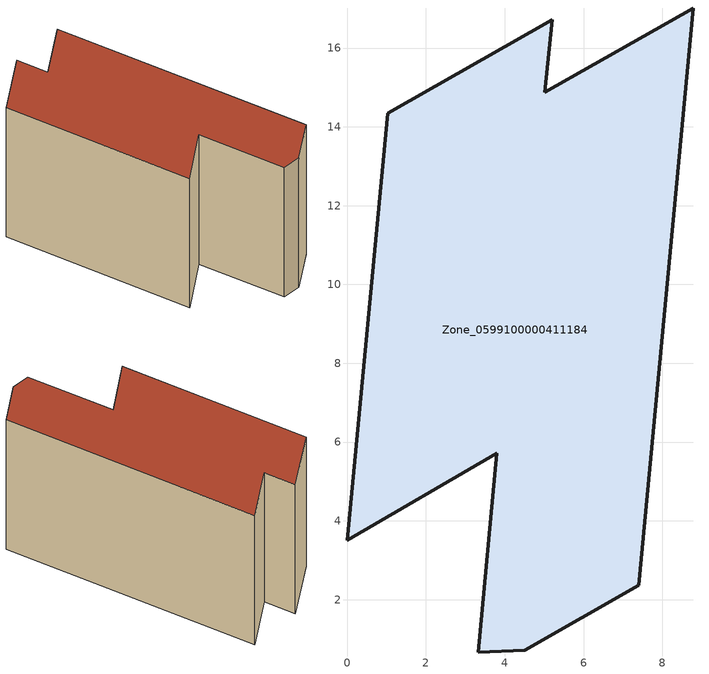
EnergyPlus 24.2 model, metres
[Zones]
Zone_0599100000411184
 floor ground (C_G): 0,3.51 1.03,14.35 5.21,16.71 5.02,14.88 8.79,17.02 7.4,2.36 4.51,0.72 3.32,0.67 3.8,5.71 z0
 wall outside (C_F): 5.02,14.88 5.21,16.71 1.03,14.35 0,3.51 3.8,5.71 3.32,0.67 4.51,0.72 7.4,2.36 8.79,17.02 5.02,14.88 z0:6.48
 roof outside (C_R): 4.51,0.72 7.4,2.36 8.79,17.02 5.02,14.88 5.21,16.71 1.03,14.35 0,3.51 3.8,5.71 3.32,0.67 z6.48
[BUILDING]
Pand.0599100000411184: North Axis=0; Terrain=City; Loads Convergence Tolerance Value=0.04; Temperature Convergence Tolerance Value=0.4; Solar Distribution=FullExterior; Maximum Number of Warmup Days=25; Minimum Number of Warmup Days=1
[Site:Location]
Rotterdam.The.Hague.AP_ZH_NLD Design_Conditions: Latitude=51.96; Longitude=4.45; Time Zone=1; Elevation=-4.5
[SITE:GROUNDTEMPERATURE:BUILDINGSURFACE]
18, 18, 18, 18, 18, 18, 18, 18, 18, 18, 18, 18
[MATERIAL] Thermal Absorptance=0.9; Solar Absorptance=0.7; Visible Absorptance=0.7
Name | Roughness | Thickness | Conductivity | Density | Specific Heat
G.TI.2006-2014 | MediumSmooth | 0.15 | 0.06 | 540 | 1210
F.TI.2006-2014 | Rough | 0.3 | 0.12 | 1920 | 840
R.TI.2006-2014 | MediumRough | 0.2 | 0.08 | 1500 | 1000
[CONSTRUCTION]
C_G: G.TI.2006-2014
C_F: F.TI.2006-2014
C_R: R.TI.2006-2014
[ZONE]
Zone_0599100000411184: Type=1; Multiplier=1; Ceiling Height=Autocalculate; Volume=Autocalculate; Floor Area=autocalculate; Part of Total Floor Area=Yes
[ZONEINFILTRATION:DESIGNFLOWRATE]
Infil_Zone_0599100000411184: Zone or ZoneList or Space or SpaceList=Zone_0599100000411184; Schedule=AlwaysOn; Design Flow Rate Calculation Method=Flow/Area; Flow Rate per Floor Area=0.0015; Constant Term Coefficient=1; Temperature Term Coefficient=0; Velocity Term Coefficient=0; Velocity Squared Term Coefficient=0
[HVACTEMPLATE:ZONE:IDEALLOADSAIRSYSTEM]
Zone_0599100000411184: Maximum Heating Supply Air Temperature=50; Minimum Cooling Supply Air Temperature=13; Maximum Heating Supply Air Humidity Ratio=0.0156; Minimum Cooling Supply Air Humidity Ratio=0.0077; Heating Limit=NoLimit; Cooling Limit=NoLimit; Dehumidification Control Type=ConstantSensibleHeatRatio; Cooling Sensible Heat Ratio=0.7; Dehumidification Setpoint=60; Humidification Control Type=None; Humidification Setpoint=30; Outdoor Air Method=None; Outdoor Air Flow Rate per Person=0.00944; Outdoor Air Flow Rate per Zone Floor Area=0; Outdoor Air Flow Rate per Zone=0; Demand Controlled Ventilation Type=None; Outdoor Air Economizer Type=NoEconomizer; Heat Recovery Type=None; Sensible Heat Recovery Effectiveness=0.7; Latent Heat Recovery Effectiveness=0.65
[ZONECONTROL:THERMOSTAT]
ThermostatControl_Zone_0599100000411184: Zone or ZoneList=Zone_0599100000411184; Control Type Schedule=DualSetpointControlType; Control 1=Thermostat_Zone_0599100000411184; Temperature Difference Between Cutout And Setpoint=0
[THERMOSTATSETPOINT:DUALSETPOINT]
Thermostat_Zone_0599100000411184: Heating Setpoint Temperature Schedule=HeatingSetpoint_Zone_0599100000411184; Cooling Setpoint Temperature Schedule=CoolingSetpoint_Zone_0599100000411184
[SCHEDULE:COMPACT]
HeatingSetpoint_Zone_0599100000411184: Through: 12/31, For: AllDays, Until: 24:00, 21
CoolingSetpoint_Zone_0599100000411184: Through: 12/31, For: AllDays, Until: 24:00, 24
DualSetpointControlType: Through: 12/31, For: AllDays, Until: 24:00, 4
AlwaysOn: Through: 12/31, For: AllDays, Until: 24:00, 1
